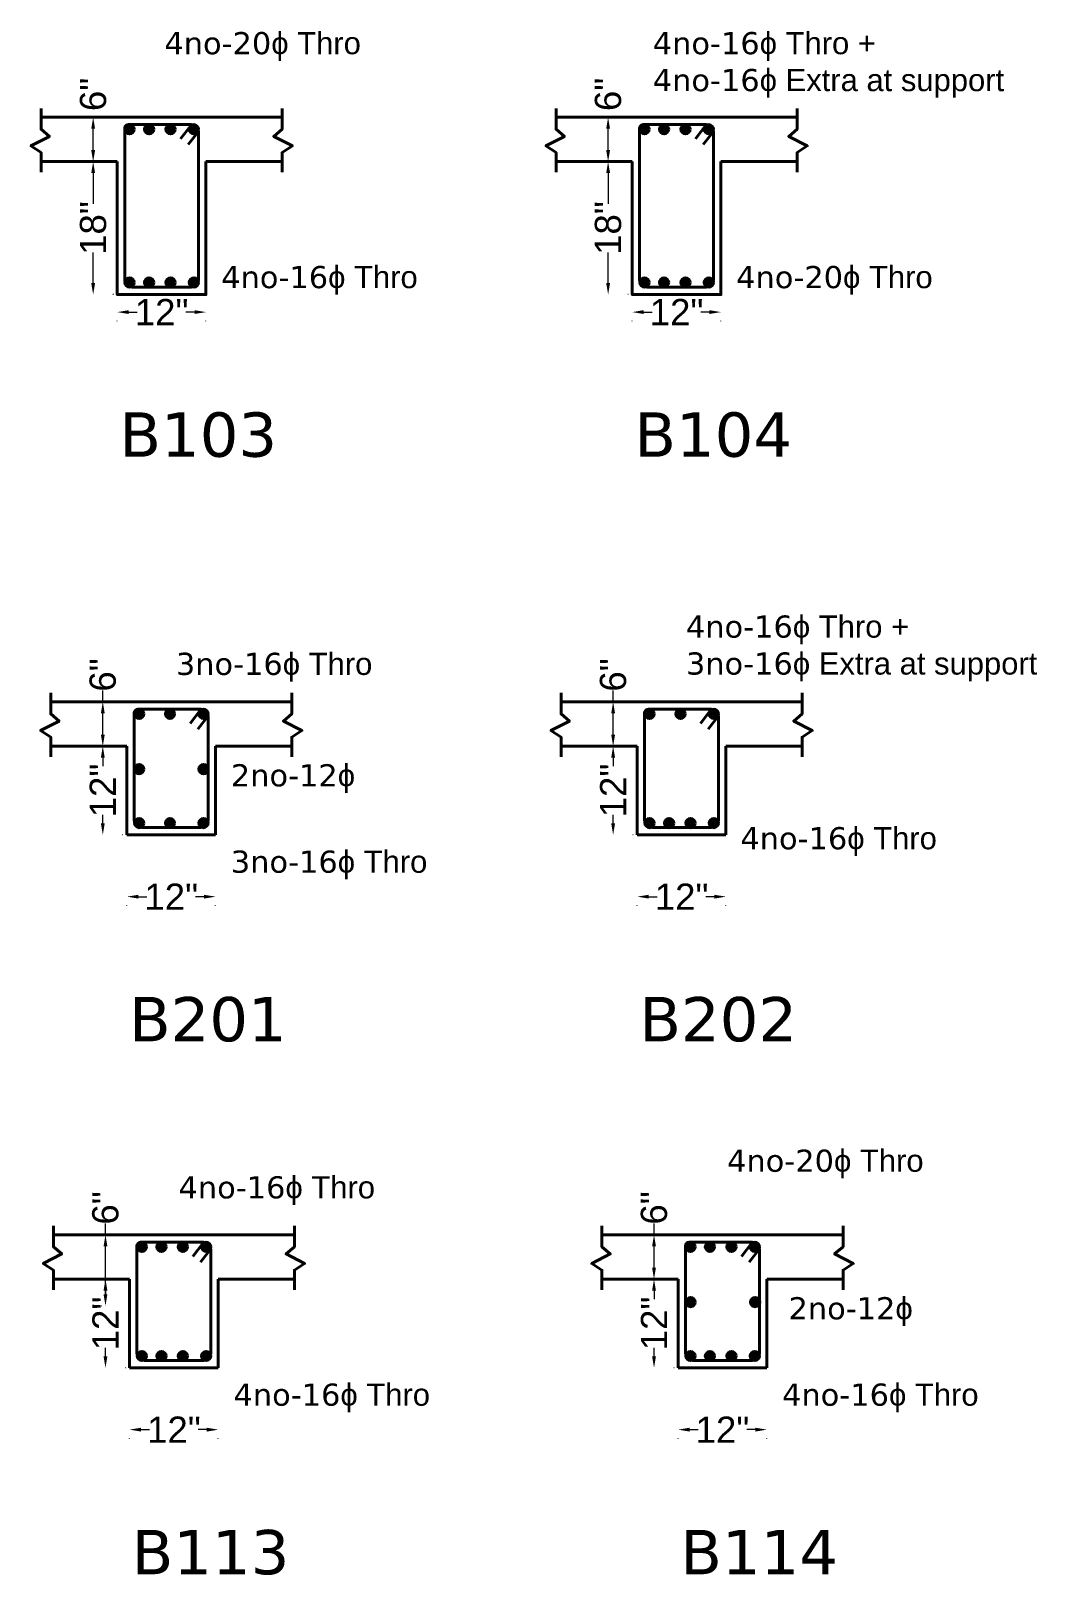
# Model space of a CAD drawing. Header units: feet. Extents: x 15113 to 123217, y -97269 to -8247.
# Drawn here: x 39747.1 to 40019.5, y -46927.8 to -46509.6 of the extents above; entities that cross this region are included whole.
import ezdxf

# ---------------------------------------------------------------- set-up
doc = ezdxf.new("R2010")
doc.units = ezdxf.units.FT
doc.header["$LTSCALE"] = 50.2
doc.header["$MEASUREMENT"] = 0
doc.header["$PDMODE"] = 3
doc.linetypes.add('DOT', pattern=[0.25, 0, -0.25])
doc.layers.add('drg seal txt', color=7, linetype='Continuous')
for name, color, linetype, lineweight in [('Str Beam', 10, 'Continuous', 35), ('Str Column', 50, 'Continuous', 35), ('sTR fOOTING', 6, 'Continuous', 35), ('Str LBL', 3, 'Continuous', 35)]:
    doc.layers.add(name, color=color, linetype=linetype, lineweight=lineweight)
doc.styles.add('5.2 INCH', font='arial.ttf', dxfattribs={"height": 5.2})
doc.styles.add('7.1 INCH', font='arial.ttf', dxfattribs={"height": 7.1})
doc.styles.get("Standard").update_dxf_attribs({"font": 'arial.ttf'})
doc.dimstyles.new('2.2 INCH', dxfattribs={"dimscale": 0, "dimtxt": 5.2, "dimasz": 3.1, "dimexe": 0.18, "dimexo": 1.063, "dimgap": 0.09, "dimtad": 0, "dimdec": 0, "dimzin": 0, "dimdsep": 46, "dimlunit": 4, "dimtxsty": '5.2 INCH', "dimcen": 0, "dimclrd": 230, "dimclre": 230, "dimclrt": 164, "dimadec": 0, "dimazin": 0, "dimtfac": 1, "dimtdec": 0, "dimtofl": 0, "dimtmove": 0, "dimatfit": 3, "dimfxl": 0.5, "dimtolj": 1, "dimtzin": 0, "dimlwd": 15, "dimlwe": 15, "dimarcsym": 0})

# ---------------------------------------------------------------- blocks, each defined once
blk = doc.blocks.new('*D796')
at = {"layer": 'Defpoints', "color": 0, "linetype": 'Continuous', "transparency": 16777216}
for p in [(39794.48, -46585.75), (39770.48, -46589.28), (39794.48, -46589.28)]:
    blk.add_point(p, dxfattribs=at)
at = {"layer": 'Str Beam', "color": 230, "linetype": 'DOT', "lineweight": 15, "transparency": 16777216}
for p, q in [((39770.48, -46588.22), (39770.48, -46585.57)), ((39794.48, -46588.22), (39794.48, -46585.57))]:
    blk.add_line(p, q, dxfattribs=at)
at = {"layer": 'Str Beam', "color": 230, "lineweight": 15, "transparency": 16777216}
for p, q in [((39773.58, -46585.75), (39775.88, -46585.75)), ((39791.38, -46585.75), (39789.07, -46585.75))]:
    blk.add_line(p, q, dxfattribs=at)
at = {"layer": 'Str Beam', "color": 230, "linetype": 'Continuous', "transparency": 16777216}
for points in [[(39773.58, -46585.23), (39773.58, -46586.26), (39770.48, -46585.75)], [(39791.38, -46585.23), (39791.38, -46586.26), (39794.48, -46585.75)]]:
    blk.add_solid(points, dxfattribs=at)
at = {"layer": 'Str Beam', "color": 164, "linetype": 'Continuous', "lineweight": 40, "transparency": 16777216, "insert": (39782.48, -46585.75), "char_height": 7.1, "attachment_point": 5, "style": '7.1 INCH'}
blk.add_mtext('\\A1;12"', dxfattribs=at)
blk = doc.blocks.new('*D797')
at = {"layer": 'Defpoints', "color": 0, "linetype": 'Continuous', "transparency": 16777216}
for p in [(39763.95, -46544.99), (39770.48, -46544.99), (39770.48, -46580.98)]:
    blk.add_point(p, dxfattribs=at)
at = {"layer": 'sTR fOOTING', "color": 230, "linetype": 'DOT', "lineweight": 15, "transparency": 16777216}
for p, q in [((39769.41, -46544.99), (39763.77, -46544.99)), ((39769.41, -46580.98), (39763.77, -46580.98))]:
    blk.add_line(p, q, dxfattribs=at)
at = {"layer": 'sTR fOOTING', "color": 230, "lineweight": 15, "transparency": 16777216}
for p, q in [((39763.95, -46548.09), (39763.95, -46556.39)), ((39763.95, -46577.88), (39763.95, -46569.58))]:
    blk.add_line(p, q, dxfattribs=at)
at = {"layer": 'sTR fOOTING', "color": 230, "linetype": 'Continuous', "transparency": 16777216}
for points in [[(39763.43, -46548.09), (39764.47, -46548.09), (39763.95, -46544.99)], [(39763.43, -46577.88), (39764.47, -46577.88), (39763.95, -46580.98)]]:
    blk.add_solid(points, dxfattribs=at)
at = {"layer": 'sTR fOOTING', "color": 164, "linetype": 'Continuous', "lineweight": 40, "transparency": 16777216, "insert": (39763.95, -46562.98), "char_height": 7.1, "attachment_point": 5, "rotation": 90, "style": '7.1 INCH'}
blk.add_mtext('\\A1;18"', dxfattribs=at)
blk = doc.blocks.new('*D778')
at = {"layer": 'Defpoints', "color": 0, "linetype": 'Continuous', "transparency": 16777216}
for p in [(39763.95, -46532.99), (39763.95, -46532.99), (39763.95, -46544.99)]:
    blk.add_point(p, dxfattribs=at)
at = {"layer": 'sTR fOOTING', "color": 230, "linetype": 'DOT', "lineweight": 15, "transparency": 16777216}
for p, q in [((39762.89, -46532.99), (39763.77, -46532.99)), ((39762.89, -46544.99), (39763.77, -46544.99))]:
    blk.add_line(p, q, dxfattribs=at)
at = {"layer": 'sTR fOOTING', "color": 230, "lineweight": 15, "transparency": 16777216}
blk.add_line((39763.95, -46541.89), (39763.95, -46536.09), dxfattribs=at)
at = {"layer": 'sTR fOOTING', "color": 230, "linetype": 'Continuous', "transparency": 16777216}
for points in [[(39763.43, -46536.09), (39764.47, -46536.09), (39763.95, -46532.99)], [(39763.43, -46541.89), (39764.47, -46541.89), (39763.95, -46544.99)]]:
    blk.add_solid(points, dxfattribs=at)
at = {"layer": 'sTR fOOTING', "color": 164, "linetype": 'Continuous', "lineweight": 40, "transparency": 16777216, "insert": (39763.95, -46526.79), "char_height": 7.1, "attachment_point": 5, "rotation": 90, "style": '7.1 INCH'}
blk.add_mtext('\\A1;6"', dxfattribs=at)
blk = doc.blocks.new('*D798')
at = {"layer": 'Defpoints', "color": 0, "linetype": 'Continuous', "transparency": 16777216}
for p in [(39933.87, -46585.75), (39909.87, -46589.28), (39933.87, -46589.28)]:
    blk.add_point(p, dxfattribs=at)
at = {"layer": 'Str Beam', "color": 230, "linetype": 'DOT', "lineweight": 15, "transparency": 16777216}
for p, q in [((39909.87, -46588.22), (39909.87, -46585.57)), ((39933.87, -46588.22), (39933.87, -46585.57))]:
    blk.add_line(p, q, dxfattribs=at)
at = {"layer": 'Str Beam', "color": 230, "lineweight": 15, "transparency": 16777216}
for p, q in [((39912.97, -46585.75), (39915.27, -46585.75)), ((39930.77, -46585.75), (39928.46, -46585.75))]:
    blk.add_line(p, q, dxfattribs=at)
at = {"layer": 'Str Beam', "color": 230, "linetype": 'Continuous', "transparency": 16777216}
for points in [[(39912.97, -46585.23), (39912.97, -46586.26), (39909.87, -46585.75)], [(39930.77, -46585.23), (39930.77, -46586.26), (39933.87, -46585.75)]]:
    blk.add_solid(points, dxfattribs=at)
at = {"layer": 'Str Beam', "color": 164, "linetype": 'Continuous', "lineweight": 40, "transparency": 16777216, "insert": (39921.87, -46585.75), "char_height": 7.1, "attachment_point": 5, "style": '7.1 INCH'}
blk.add_mtext('\\A1;12"', dxfattribs=at)
blk = doc.blocks.new('*D799')
at = {"layer": 'Defpoints', "color": 0, "linetype": 'Continuous', "transparency": 16777216}
for p in [(39903.34, -46544.99), (39909.87, -46544.99), (39909.87, -46580.98)]:
    blk.add_point(p, dxfattribs=at)
at = {"layer": 'sTR fOOTING', "color": 230, "linetype": 'DOT', "lineweight": 15, "transparency": 16777216}
for p, q in [((39908.8, -46544.99), (39903.16, -46544.99)), ((39908.8, -46580.98), (39903.16, -46580.98))]:
    blk.add_line(p, q, dxfattribs=at)
at = {"layer": 'sTR fOOTING', "color": 230, "lineweight": 15, "transparency": 16777216}
for p, q in [((39903.34, -46548.09), (39903.34, -46556.39)), ((39903.34, -46577.88), (39903.34, -46569.58))]:
    blk.add_line(p, q, dxfattribs=at)
at = {"layer": 'sTR fOOTING', "color": 230, "linetype": 'Continuous', "transparency": 16777216}
for points in [[(39902.82, -46548.09), (39903.86, -46548.09), (39903.34, -46544.99)], [(39902.82, -46577.88), (39903.86, -46577.88), (39903.34, -46580.98)]]:
    blk.add_solid(points, dxfattribs=at)
at = {"layer": 'sTR fOOTING', "color": 164, "linetype": 'Continuous', "lineweight": 40, "transparency": 16777216, "insert": (39903.34, -46562.98), "char_height": 7.1, "attachment_point": 5, "rotation": 90, "style": '7.1 INCH'}
blk.add_mtext('\\A1;18"', dxfattribs=at)
blk = doc.blocks.new('*D779')
at = {"layer": 'Defpoints', "color": 0, "linetype": 'Continuous', "transparency": 16777216}
for p in [(39903.34, -46532.99), (39903.34, -46532.99), (39903.34, -46544.99)]:
    blk.add_point(p, dxfattribs=at)
at = {"layer": 'sTR fOOTING', "color": 230, "linetype": 'DOT', "lineweight": 15, "transparency": 16777216}
for p, q in [((39902.28, -46532.99), (39903.16, -46532.99)), ((39902.28, -46544.99), (39903.16, -46544.99))]:
    blk.add_line(p, q, dxfattribs=at)
at = {"layer": 'sTR fOOTING', "color": 230, "lineweight": 15, "transparency": 16777216}
blk.add_line((39903.34, -46541.89), (39903.34, -46536.09), dxfattribs=at)
at = {"layer": 'sTR fOOTING', "color": 230, "linetype": 'Continuous', "transparency": 16777216}
for points in [[(39902.82, -46536.09), (39903.86, -46536.09), (39903.34, -46532.99)], [(39902.82, -46541.89), (39903.86, -46541.89), (39903.34, -46544.99)]]:
    blk.add_solid(points, dxfattribs=at)
at = {"layer": 'sTR fOOTING', "color": 164, "linetype": 'Continuous', "lineweight": 40, "transparency": 16777216, "insert": (39903.34, -46526.79), "char_height": 7.1, "attachment_point": 5, "rotation": 90, "style": '7.1 INCH'}
blk.add_mtext('\\A1;6"', dxfattribs=at)
blk = doc.blocks.new('*D808')
at = {"layer": 'Defpoints', "color": 0, "linetype": 'Continuous', "transparency": 16777216}
for p in [(39773.81, -46891.95), (39797.81, -46888.42), (39797.81, -46891.95)]:
    blk.add_point(p, dxfattribs=at)
at = {"layer": 'Str Beam', "color": 230, "linetype": 'DOT', "lineweight": 15, "transparency": 16777216}
for p, q in [((39773.81, -46890.89), (39773.81, -46888.24)), ((39797.81, -46890.89), (39797.81, -46888.24))]:
    blk.add_line(p, q, dxfattribs=at)
at = {"layer": 'Str Beam', "color": 230, "lineweight": 15, "transparency": 16777216}
for p, q in [((39776.91, -46888.42), (39779.21, -46888.42)), ((39794.71, -46888.42), (39792.4, -46888.42))]:
    blk.add_line(p, q, dxfattribs=at)
at = {"layer": 'Str Beam', "color": 230, "linetype": 'Continuous', "transparency": 16777216}
for points in [[(39776.91, -46887.9), (39776.91, -46888.94), (39773.81, -46888.42)], [(39794.71, -46887.9), (39794.71, -46888.94), (39797.81, -46888.42)]]:
    blk.add_solid(points, dxfattribs=at)
at = {"layer": 'Str Beam', "color": 164, "linetype": 'Continuous', "lineweight": 40, "transparency": 16777216, "insert": (39785.81, -46888.42), "char_height": 7.1, "attachment_point": 5, "style": '7.1 INCH'}
blk.add_mtext('\\A1;12"', dxfattribs=at)
blk = doc.blocks.new('*D784')
at = {"layer": 'Defpoints', "color": 0, "linetype": 'Continuous', "transparency": 16777216}
for p in [(39767.28, -46835.66), (39767.28, -46835.66), (39767.28, -46854.87)]:
    blk.add_point(p, dxfattribs=at)
at = {"layer": 'sTR fOOTING', "color": 230, "lineweight": 15, "transparency": 16777216}
for p, q in [((39767.28, -46835.66), (39767.28, -46832.56)), ((39767.28, -46851.77), (39767.28, -46838.76))]:
    blk.add_line(p, q, dxfattribs=at)
at = {"layer": 'sTR fOOTING', "color": 230, "linetype": 'DOT', "lineweight": 15, "transparency": 16777216}
for p, q in [((39766.22, -46835.66), (39767.1, -46835.66)), ((39766.22, -46854.87), (39767.1, -46854.87))]:
    blk.add_line(p, q, dxfattribs=at)
at = {"layer": 'sTR fOOTING', "color": 230, "linetype": 'Continuous', "transparency": 16777216}
for points in [[(39766.76, -46838.76), (39767.8, -46838.76), (39767.28, -46835.66)], [(39766.76, -46851.77), (39767.8, -46851.77), (39767.28, -46854.87)]]:
    blk.add_solid(points, dxfattribs=at)
at = {"layer": 'sTR fOOTING', "color": 164, "linetype": 'Continuous', "lineweight": 40, "transparency": 16777216, "insert": (39767.28, -46828.37), "char_height": 7.1, "attachment_point": 5, "rotation": 90, "style": '7.1 INCH'}
blk.add_mtext('\\A1;6"', dxfattribs=at)
blk = doc.blocks.new('*D809')
at = {"layer": 'Defpoints', "color": 0, "linetype": 'Continuous', "transparency": 16777216}
for p in [(39767.28, -46847.66), (39773.81, -46847.66), (39773.81, -46871.66)]:
    blk.add_point(p, dxfattribs=at)
at = {"layer": 'sTR fOOTING', "color": 230, "linetype": 'DOT', "lineweight": 15, "transparency": 16777216}
for p, q in [((39772.74, -46847.66), (39767.1, -46847.66)), ((39772.74, -46871.66), (39767.1, -46871.66))]:
    blk.add_line(p, q, dxfattribs=at)
at = {"layer": 'sTR fOOTING', "color": 230, "lineweight": 15, "transparency": 16777216}
for p, q in [((39767.28, -46850.76), (39767.28, -46853.06)), ((39767.28, -46868.56), (39767.28, -46866.25))]:
    blk.add_line(p, q, dxfattribs=at)
at = {"layer": 'sTR fOOTING', "color": 230, "linetype": 'Continuous', "transparency": 16777216}
for points in [[(39766.76, -46850.76), (39767.8, -46850.76), (39767.28, -46847.66)], [(39766.76, -46868.56), (39767.8, -46868.56), (39767.28, -46871.66)]]:
    blk.add_solid(points, dxfattribs=at)
at = {"layer": 'sTR fOOTING', "color": 164, "linetype": 'Continuous', "lineweight": 40, "transparency": 16777216, "insert": (39767.28, -46859.66), "char_height": 7.1, "attachment_point": 5, "rotation": 90, "style": '7.1 INCH'}
blk.add_mtext('\\A1;12"', dxfattribs=at)
blk = doc.blocks.new('*D810')
at = {"layer": 'Defpoints', "color": 0, "linetype": 'Continuous', "transparency": 16777216}
for p in [(39922.29, -46891.95), (39946.29, -46888.42), (39946.29, -46891.95)]:
    blk.add_point(p, dxfattribs=at)
at = {"layer": 'Str Beam', "color": 230, "linetype": 'DOT', "lineweight": 15, "transparency": 16777216}
for p, q in [((39922.29, -46890.89), (39922.29, -46888.24)), ((39946.29, -46890.89), (39946.29, -46888.24))]:
    blk.add_line(p, q, dxfattribs=at)
at = {"layer": 'Str Beam', "color": 230, "lineweight": 15, "transparency": 16777216}
for p, q in [((39925.39, -46888.42), (39927.7, -46888.42)), ((39943.19, -46888.42), (39940.89, -46888.42))]:
    blk.add_line(p, q, dxfattribs=at)
at = {"layer": 'Str Beam', "color": 230, "linetype": 'Continuous', "transparency": 16777216}
for points in [[(39925.39, -46887.9), (39925.39, -46888.94), (39922.29, -46888.42)], [(39943.19, -46887.9), (39943.19, -46888.94), (39946.29, -46888.42)]]:
    blk.add_solid(points, dxfattribs=at)
at = {"layer": 'Str Beam', "color": 164, "linetype": 'Continuous', "lineweight": 40, "transparency": 16777216, "insert": (39934.29, -46888.42), "char_height": 7.1, "attachment_point": 5, "style": '7.1 INCH'}
blk.add_mtext('\\A1;12"', dxfattribs=at)
blk = doc.blocks.new('*D785')
at = {"layer": 'Defpoints', "color": 0, "linetype": 'Continuous', "transparency": 16777216}
for p in [(39915.77, -46835.66), (39915.77, -46835.66), (39915.77, -46847.66)]:
    blk.add_point(p, dxfattribs=at)
at = {"layer": 'sTR fOOTING', "color": 230, "lineweight": 15, "transparency": 16777216}
for p, q in [((39915.77, -46835.66), (39915.77, -46832.56)), ((39915.77, -46844.56), (39915.77, -46838.76))]:
    blk.add_line(p, q, dxfattribs=at)
at = {"layer": 'sTR fOOTING', "color": 230, "linetype": 'DOT', "lineweight": 15, "transparency": 16777216}
for p, q in [((39914.7, -46835.66), (39915.59, -46835.66)), ((39914.7, -46847.66), (39915.59, -46847.66))]:
    blk.add_line(p, q, dxfattribs=at)
at = {"layer": 'sTR fOOTING', "color": 230, "linetype": 'Continuous', "transparency": 16777216}
for points in [[(39915.25, -46838.76), (39916.28, -46838.76), (39915.77, -46835.66)], [(39915.25, -46844.56), (39916.28, -46844.56), (39915.77, -46847.66)]]:
    blk.add_solid(points, dxfattribs=at)
at = {"layer": 'sTR fOOTING', "color": 164, "linetype": 'Continuous', "lineweight": 40, "transparency": 16777216, "insert": (39915.77, -46828.37), "char_height": 7.1, "attachment_point": 5, "rotation": 90, "style": '7.1 INCH'}
blk.add_mtext('\\A1;6"', dxfattribs=at)
blk = doc.blocks.new('*D811')
at = {"layer": 'Defpoints', "color": 0, "linetype": 'Continuous', "transparency": 16777216}
for p in [(39915.77, -46847.66), (39922.29, -46847.66), (39922.29, -46871.66)]:
    blk.add_point(p, dxfattribs=at)
at = {"layer": 'sTR fOOTING', "color": 230, "linetype": 'DOT', "lineweight": 15, "transparency": 16777216}
for p, q in [((39921.23, -46847.66), (39915.59, -46847.66)), ((39921.23, -46871.66), (39915.59, -46871.66))]:
    blk.add_line(p, q, dxfattribs=at)
at = {"layer": 'sTR fOOTING', "color": 230, "lineweight": 15, "transparency": 16777216}
for p, q in [((39915.77, -46850.76), (39915.77, -46853.06)), ((39915.77, -46868.56), (39915.77, -46866.25))]:
    blk.add_line(p, q, dxfattribs=at)
at = {"layer": 'sTR fOOTING', "color": 230, "linetype": 'Continuous', "transparency": 16777216}
for points in [[(39915.25, -46850.76), (39916.28, -46850.76), (39915.77, -46847.66)], [(39915.25, -46868.56), (39916.28, -46868.56), (39915.77, -46871.66)]]:
    blk.add_solid(points, dxfattribs=at)
at = {"layer": 'sTR fOOTING', "color": 164, "linetype": 'Continuous', "lineweight": 40, "transparency": 16777216, "insert": (39915.77, -46859.66), "char_height": 7.1, "attachment_point": 5, "rotation": 90, "style": '7.1 INCH'}
blk.add_mtext('\\A1;12"', dxfattribs=at)
blk = doc.blocks.new('*D820')
at = {"layer": 'Defpoints', "color": 0, "linetype": 'Continuous', "transparency": 16777216}
for p in [(39797.08, -46744.07), (39773.08, -46747.61), (39797.08, -46747.61)]:
    blk.add_point(p, dxfattribs=at)
at = {"layer": 'Str Beam', "color": 230, "linetype": 'DOT', "lineweight": 15, "transparency": 16777216}
for p, q in [((39773.08, -46746.55), (39773.08, -46743.89)), ((39797.08, -46746.55), (39797.08, -46743.89))]:
    blk.add_line(p, q, dxfattribs=at)
at = {"layer": 'Str Beam', "color": 230, "lineweight": 15, "transparency": 16777216}
for p, q in [((39776.18, -46744.07), (39778.49, -46744.07)), ((39793.98, -46744.07), (39791.68, -46744.07))]:
    blk.add_line(p, q, dxfattribs=at)
at = {"layer": 'Str Beam', "color": 230, "linetype": 'Continuous', "transparency": 16777216}
for points in [[(39776.18, -46743.56), (39776.18, -46744.59), (39773.08, -46744.07)], [(39793.98, -46743.56), (39793.98, -46744.59), (39797.08, -46744.07)]]:
    blk.add_solid(points, dxfattribs=at)
at = {"layer": 'Str Beam', "color": 164, "linetype": 'Continuous', "lineweight": 40, "transparency": 16777216, "insert": (39785.08, -46744.07), "char_height": 7.1, "attachment_point": 5, "style": '7.1 INCH'}
blk.add_mtext('\\A1;12"', dxfattribs=at)
blk = doc.blocks.new('*D790')
at = {"layer": 'Defpoints', "color": 0, "linetype": 'Continuous', "transparency": 16777216}
for p in [(39766.56, -46691.31), (39766.56, -46691.31), (39766.56, -46703.31)]:
    blk.add_point(p, dxfattribs=at)
at = {"layer": 'sTR fOOTING', "color": 230, "linetype": 'DOT', "lineweight": 15, "transparency": 16777216}
for p, q in [((39765.49, -46691.31), (39766.38, -46691.31)), ((39765.49, -46703.31), (39766.38, -46703.31))]:
    blk.add_line(p, q, dxfattribs=at)
at = {"layer": 'sTR fOOTING', "color": 230, "lineweight": 15, "transparency": 16777216}
for p, q in [((39766.56, -46691.31), (39766.56, -46688.21)), ((39766.56, -46700.21), (39766.56, -46694.41))]:
    blk.add_line(p, q, dxfattribs=at)
at = {"layer": 'sTR fOOTING', "color": 230, "linetype": 'Continuous', "transparency": 16777216}
for points in [[(39766.04, -46694.41), (39767.07, -46694.41), (39766.56, -46691.31)], [(39766.04, -46700.21), (39767.07, -46700.21), (39766.56, -46703.31)]]:
    blk.add_solid(points, dxfattribs=at)
at = {"layer": 'sTR fOOTING', "color": 164, "linetype": 'Continuous', "lineweight": 40, "transparency": 16777216, "insert": (39766.56, -46684.02), "char_height": 7.1, "attachment_point": 5, "rotation": 90, "style": '7.1 INCH'}
blk.add_mtext('\\A1;6"', dxfattribs=at)
blk = doc.blocks.new('*D821')
at = {"layer": 'Defpoints', "color": 0, "linetype": 'Continuous', "transparency": 16777216}
for p in [(39766.56, -46703.31), (39773.08, -46703.31), (39773.08, -46727.31)]:
    blk.add_point(p, dxfattribs=at)
at = {"layer": 'sTR fOOTING', "color": 230, "linetype": 'DOT', "lineweight": 15, "transparency": 16777216}
for p, q in [((39772.02, -46703.31), (39766.38, -46703.31)), ((39772.02, -46727.31), (39766.38, -46727.31))]:
    blk.add_line(p, q, dxfattribs=at)
at = {"layer": 'sTR fOOTING', "color": 230, "lineweight": 15, "transparency": 16777216}
for p, q in [((39766.56, -46706.41), (39766.56, -46708.72)), ((39766.56, -46724.21), (39766.56, -46721.91))]:
    blk.add_line(p, q, dxfattribs=at)
at = {"layer": 'sTR fOOTING', "color": 230, "linetype": 'Continuous', "transparency": 16777216}
for points in [[(39766.04, -46706.41), (39767.07, -46706.41), (39766.56, -46703.31)], [(39766.04, -46724.21), (39767.07, -46724.21), (39766.56, -46727.31)]]:
    blk.add_solid(points, dxfattribs=at)
at = {"layer": 'sTR fOOTING', "color": 164, "linetype": 'Continuous', "lineweight": 40, "transparency": 16777216, "insert": (39766.56, -46715.31), "char_height": 7.1, "attachment_point": 5, "rotation": 90, "style": '7.1 INCH'}
blk.add_mtext('\\A1;12"', dxfattribs=at)
blk = doc.blocks.new('*D822')
at = {"layer": 'Defpoints', "color": 0, "linetype": 'Continuous', "transparency": 16777216}
for p in [(39935.23, -46744.07), (39911.23, -46747.61), (39935.23, -46747.61)]:
    blk.add_point(p, dxfattribs=at)
at = {"layer": 'Str Beam', "color": 230, "linetype": 'DOT', "lineweight": 15, "transparency": 16777216}
for p, q in [((39911.23, -46746.55), (39911.23, -46743.89)), ((39935.23, -46746.55), (39935.23, -46743.89))]:
    blk.add_line(p, q, dxfattribs=at)
at = {"layer": 'Str Beam', "color": 230, "lineweight": 15, "transparency": 16777216}
for p, q in [((39914.33, -46744.07), (39916.63, -46744.07)), ((39932.13, -46744.07), (39929.82, -46744.07))]:
    blk.add_line(p, q, dxfattribs=at)
at = {"layer": 'Str Beam', "color": 230, "linetype": 'Continuous', "transparency": 16777216}
for points in [[(39914.33, -46743.56), (39914.33, -46744.59), (39911.23, -46744.07)], [(39932.13, -46743.56), (39932.13, -46744.59), (39935.23, -46744.07)]]:
    blk.add_solid(points, dxfattribs=at)
at = {"layer": 'Str Beam', "color": 164, "linetype": 'Continuous', "lineweight": 40, "transparency": 16777216, "insert": (39923.23, -46744.07), "char_height": 7.1, "attachment_point": 5, "style": '7.1 INCH'}
blk.add_mtext('\\A1;12"', dxfattribs=at)
blk = doc.blocks.new('*D791')
at = {"layer": 'Defpoints', "color": 0, "linetype": 'Continuous', "transparency": 16777216}
for p in [(39904.7, -46691.31), (39904.7, -46691.31), (39904.7, -46703.31)]:
    blk.add_point(p, dxfattribs=at)
at = {"layer": 'sTR fOOTING', "color": 230, "linetype": 'DOT', "lineweight": 15, "transparency": 16777216}
for p, q in [((39903.64, -46691.31), (39904.52, -46691.31)), ((39903.64, -46703.31), (39904.52, -46703.31))]:
    blk.add_line(p, q, dxfattribs=at)
at = {"layer": 'sTR fOOTING', "color": 230, "lineweight": 15, "transparency": 16777216}
for p, q in [((39904.7, -46691.31), (39904.7, -46688.21)), ((39904.7, -46700.21), (39904.7, -46694.41))]:
    blk.add_line(p, q, dxfattribs=at)
at = {"layer": 'sTR fOOTING', "color": 230, "linetype": 'Continuous', "transparency": 16777216}
for points in [[(39904.18, -46694.41), (39905.22, -46694.41), (39904.7, -46691.31)], [(39904.18, -46700.21), (39905.22, -46700.21), (39904.7, -46703.31)]]:
    blk.add_solid(points, dxfattribs=at)
at = {"layer": 'sTR fOOTING', "color": 164, "linetype": 'Continuous', "lineweight": 40, "transparency": 16777216, "insert": (39904.7, -46684.02), "char_height": 7.1, "attachment_point": 5, "rotation": 90, "style": '7.1 INCH'}
blk.add_mtext('\\A1;6"', dxfattribs=at)
blk = doc.blocks.new('*D823')
at = {"layer": 'Defpoints', "color": 0, "linetype": 'Continuous', "transparency": 16777216}
for p in [(39904.7, -46703.31), (39911.23, -46703.31), (39911.23, -46727.31)]:
    blk.add_point(p, dxfattribs=at)
at = {"layer": 'sTR fOOTING', "color": 230, "linetype": 'DOT', "lineweight": 15, "transparency": 16777216}
for p, q in [((39910.16, -46703.31), (39904.52, -46703.31)), ((39910.16, -46727.31), (39904.52, -46727.31))]:
    blk.add_line(p, q, dxfattribs=at)
at = {"layer": 'sTR fOOTING', "color": 230, "lineweight": 15, "transparency": 16777216}
for p, q in [((39904.7, -46706.41), (39904.7, -46708.72)), ((39904.7, -46724.21), (39904.7, -46721.91))]:
    blk.add_line(p, q, dxfattribs=at)
at = {"layer": 'sTR fOOTING', "color": 230, "linetype": 'Continuous', "transparency": 16777216}
for points in [[(39904.18, -46706.41), (39905.22, -46706.41), (39904.7, -46703.31)], [(39904.18, -46724.21), (39905.22, -46724.21), (39904.7, -46727.31)]]:
    blk.add_solid(points, dxfattribs=at)
at = {"layer": 'sTR fOOTING', "color": 164, "linetype": 'Continuous', "lineweight": 40, "transparency": 16777216, "insert": (39904.7, -46715.31), "char_height": 7.1, "attachment_point": 5, "rotation": 90, "style": '7.1 INCH'}
blk.add_mtext('\\A1;12"', dxfattribs=at)

msp = doc.modelspace()

# ---------------------------------------------------------------- hatches: boundary and pattern name
at = {"layer": 'Str Beam', "lineweight": 40}
h = msp.add_hatch(color=256, dxfattribs=at)
h.dxf.hatch_style = 1
h.paths.add_polyline_path([(39772.5476, -46536.24119, 1), (39775.0636, -46536.24119, 1)])
h = msp.add_hatch(color=256, dxfattribs=at)
h.dxf.hatch_style = 1
h.paths.add_polyline_path([(39777.83006, -46536.24119, 1), (39780.34606, -46536.24119, 1)])
h = msp.add_hatch(color=256, dxfattribs=at)
h.dxf.hatch_style = 1
h.paths.add_polyline_path([(39783.63646, -46536.24119, 1), (39786.15246, -46536.24119, 1)])
h = msp.add_hatch(color=256, dxfattribs=at)
h.dxf.hatch_style = 1
h.paths.add_polyline_path([(39789.95002, -46536.24119, 1), (39792.46602, -46536.24119, 1)])
h = msp.add_hatch(color=256, dxfattribs=at)
h.dxf.hatch_style = 1
h.paths.add_polyline_path([(39911.9348, -46536.24119, 1), (39914.4508, -46536.24119, 1)])
h = msp.add_hatch(color=256, dxfattribs=at)
h.dxf.hatch_style = 1
h.paths.add_polyline_path([(39917.21726, -46536.24119, 1), (39919.73326, -46536.24119, 1)])
h = msp.add_hatch(color=256, dxfattribs=at)
h.dxf.hatch_style = 1
h.paths.add_polyline_path([(39923.02366, -46536.24119, 1), (39925.53966, -46536.24119, 1)])
h = msp.add_hatch(color=256, dxfattribs=at)
h.dxf.hatch_style = 1
h.paths.add_polyline_path([(39929.33722, -46536.24119, 1), (39931.85322, -46536.24119, 1)])
h = msp.add_hatch(color=256, dxfattribs=at)
h.dxf.hatch_style = 1
h.paths.add_polyline_path([(39772.5476, -46577.7289, -1), (39775.0636, -46577.7289, -1)])
h = msp.add_hatch(color=256, dxfattribs=at)
h.dxf.hatch_style = 1
h.paths.add_polyline_path([(39777.83006, -46577.7289, -1), (39780.34606, -46577.7289, -1)])
h = msp.add_hatch(color=256, dxfattribs=at)
h.dxf.hatch_style = 1
h.paths.add_polyline_path([(39783.63646, -46577.7289, -1), (39786.15246, -46577.7289, -1)])
h = msp.add_hatch(color=256, dxfattribs=at)
h.dxf.hatch_style = 1
h.paths.add_polyline_path([(39789.95002, -46577.7289, -1), (39792.46602, -46577.7289, -1)])
h = msp.add_hatch(color=256, dxfattribs=at)
h.dxf.hatch_style = 1
h.paths.add_polyline_path([(39911.9348, -46577.7289, -1), (39914.4508, -46577.7289, -1)])
h = msp.add_hatch(color=256, dxfattribs=at)
h.dxf.hatch_style = 1
h.paths.add_polyline_path([(39917.21726, -46577.7289, -1), (39919.73326, -46577.7289, -1)])
h = msp.add_hatch(color=256, dxfattribs=at)
h.dxf.hatch_style = 1
h.paths.add_polyline_path([(39923.02366, -46577.7289, -1), (39925.53966, -46577.7289, -1)])
h = msp.add_hatch(color=256, dxfattribs=at)
h.dxf.hatch_style = 1
h.paths.add_polyline_path([(39929.33722, -46577.7289, -1), (39931.85322, -46577.7289, -1)])
h = msp.add_hatch(color=256, dxfattribs=at)
h.dxf.hatch_style = 1
h.paths.add_polyline_path([(39775.15251, -46694.56864, 1), (39777.66851, -46694.56864, 1)])
h = msp.add_hatch(color=256, dxfattribs=at)
h.dxf.hatch_style = 1
h.paths.add_polyline_path([(39783.48632, -46694.56009, 1), (39786.00232, -46694.56009, 1)])
h = msp.add_hatch(color=256, dxfattribs=at)
h.dxf.hatch_style = 1
h.paths.add_polyline_path([(39792.55493, -46694.56864, 1), (39795.07093, -46694.56864, 1)])
h = msp.add_hatch(color=256, dxfattribs=at)
h.dxf.hatch_style = 1
h.paths.add_polyline_path([(39913.29508, -46694.56864, 1), (39915.81108, -46694.56864, 1)])
h = msp.add_hatch(color=256, dxfattribs=at)
h.dxf.hatch_style = 1
h.paths.add_polyline_path([(39921.67242, -46694.56864, 1), (39924.18842, -46694.56864, 1)])
h = msp.add_hatch(color=256, dxfattribs=at)
h.dxf.hatch_style = 1
h.paths.add_polyline_path([(39930.6975, -46694.56864, 1), (39933.2135, -46694.56864, 1)])
h = msp.add_hatch(color=256, dxfattribs=at)
h.dxf.hatch_style = 1
h.paths.add_polyline_path([(39775.13252, -46709.51788, -1), (39777.64852, -46709.51788, -1)])
h = msp.add_hatch(color=256, dxfattribs=at)
h.dxf.hatch_style = 1
h.paths.add_polyline_path([(39795.0829, -46709.51788, 1), (39792.5669, -46709.51788, 1)])
h = msp.add_hatch(color=256, dxfattribs=at)
h.dxf.hatch_style = 1
h.paths.add_polyline_path([(39775.15251, -46724.12782, -1), (39777.66851, -46724.12782, -1)])
h = msp.add_hatch(color=256, dxfattribs=at)
h.dxf.hatch_style = 1
h.paths.add_polyline_path([(39783.48632, -46724.11928, -1), (39786.00232, -46724.11928, -1)])
h = msp.add_hatch(color=256, dxfattribs=at)
h.dxf.hatch_style = 1
h.paths.add_polyline_path([(39792.55493, -46724.12782, -1), (39795.07093, -46724.12782, -1)])
h = msp.add_hatch(color=256, dxfattribs=at)
h.dxf.hatch_style = 1
h.paths.add_polyline_path([(39913.29508, -46724.12782, -1), (39915.81108, -46724.12782, -1)])
h = msp.add_hatch(color=256, dxfattribs=at)
h.dxf.hatch_style = 1
h.paths.add_polyline_path([(39918.57754, -46724.12782, -1), (39921.09354, -46724.12782, -1)])
h = msp.add_hatch(color=256, dxfattribs=at)
h.dxf.hatch_style = 1
h.paths.add_polyline_path([(39924.38395, -46724.12782, -1), (39926.89995, -46724.12782, -1)])
h = msp.add_hatch(color=256, dxfattribs=at)
h.dxf.hatch_style = 1
h.paths.add_polyline_path([(39930.6975, -46724.12782, -1), (39933.2135, -46724.12782, -1)])
h = msp.add_hatch(color=256, dxfattribs=at)
h.dxf.hatch_style = 1
h.paths.add_polyline_path([(39775.87571, -46838.9131, 1), (39778.39171, -46838.9131, 1)])
h = msp.add_hatch(color=256, dxfattribs=at)
h.dxf.hatch_style = 1
h.paths.add_polyline_path([(39781.15817, -46838.9131, 1), (39783.67417, -46838.9131, 1)])
h = msp.add_hatch(color=256, dxfattribs=at)
h.dxf.hatch_style = 1
h.paths.add_polyline_path([(39786.96458, -46838.9131, 1), (39789.48058, -46838.9131, 1)])
h = msp.add_hatch(color=256, dxfattribs=at)
h.dxf.hatch_style = 1
h.paths.add_polyline_path([(39793.27813, -46838.9131, 1), (39795.79413, -46838.9131, 1)])
h = msp.add_hatch(color=256, dxfattribs=at)
h.dxf.hatch_style = 1
h.paths.add_polyline_path([(39924.36423, -46838.9131, 1), (39926.88023, -46838.9131, 1)])
h = msp.add_hatch(color=256, dxfattribs=at)
h.dxf.hatch_style = 1
h.paths.add_polyline_path([(39929.64669, -46838.9131, 1), (39932.16269, -46838.9131, 1)])
h = msp.add_hatch(color=256, dxfattribs=at)
h.dxf.hatch_style = 1
h.paths.add_polyline_path([(39935.4531, -46838.9131, 1), (39937.9691, -46838.9131, 1)])
h = msp.add_hatch(color=256, dxfattribs=at)
h.dxf.hatch_style = 1
h.paths.add_polyline_path([(39941.76665, -46838.9131, 1), (39944.28265, -46838.9131, 1)])
h = msp.add_hatch(color=256, dxfattribs=at)
h.dxf.hatch_style = 1
h.paths.add_polyline_path([(39924.42106, -46853.86234, -1), (39926.93706, -46853.86234, -1)])
h = msp.add_hatch(color=256, dxfattribs=at)
h.dxf.hatch_style = 1
h.paths.add_polyline_path([(39944.37144, -46853.86234, 1), (39941.85544, -46853.86234, 1)])
h = msp.add_hatch(color=256, dxfattribs=at)
h.dxf.hatch_style = 1
h.paths.add_polyline_path([(39775.87571, -46868.47229, -1), (39778.39171, -46868.47229, -1)])
h = msp.add_hatch(color=256, dxfattribs=at)
h.dxf.hatch_style = 1
h.paths.add_polyline_path([(39781.15817, -46868.47229, -1), (39783.67417, -46868.47229, -1)])
h = msp.add_hatch(color=256, dxfattribs=at)
h.dxf.hatch_style = 1
h.paths.add_polyline_path([(39786.96458, -46868.47229, -1), (39789.48058, -46868.47229, -1)])
h = msp.add_hatch(color=256, dxfattribs=at)
h.dxf.hatch_style = 1
h.paths.add_polyline_path([(39793.27813, -46868.47229, -1), (39795.79413, -46868.47229, -1)])
h = msp.add_hatch(color=256, dxfattribs=at)
h.dxf.hatch_style = 1
h.paths.add_polyline_path([(39924.36423, -46868.47229, -1), (39926.88023, -46868.47229, -1)])
h = msp.add_hatch(color=256, dxfattribs=at)
h.dxf.hatch_style = 1
h.paths.add_polyline_path([(39929.64669, -46868.47229, -1), (39932.16269, -46868.47229, -1)])
h = msp.add_hatch(color=256, dxfattribs=at)
h.dxf.hatch_style = 1
h.paths.add_polyline_path([(39935.4531, -46868.47229, -1), (39937.9691, -46868.47229, -1)])
h = msp.add_hatch(color=256, dxfattribs=at)
h.dxf.hatch_style = 1
h.paths.add_polyline_path([(39941.76665, -46868.47229, -1), (39944.28265, -46868.47229, -1)])

# ---------------------------------------------------------------- linework, layer by layer
for p, q in [((39790.52194, -46535.04245), (39787.59522, -46538.83337)), ((39929.90913, -46535.04245), (39926.98242, -46538.83337)), ((39792.45857, -46536.80625), (39789.70388, -46540.37435)), ((39931.84577, -46536.80625), (39929.09108, -46540.37435)), ((39793.12685, -46693.36989), (39790.20013, -46697.16082)), ((39795.06348, -46695.13369), (39792.30879, -46698.70179)), ((39931.26942, -46693.36989), (39928.34271, -46697.16082)), ((39933.20605, -46695.13369), (39930.45137, -46698.70179)), ((39793.85005, -46837.71436), (39790.92333, -46841.50528)), ((39795.78668, -46839.47816), (39793.03199, -46843.04626)), ((39942.33857, -46837.71436), (39939.41186, -46841.50528)), ((39944.2752, -46839.47816), (39941.52052, -46843.04626))]:
    msp.add_line(p, q, dxfattribs=at)
at = {"layer": 'Str Beam', "color": 2, "linetype": 'Continuous', "lineweight": 40}
for points in [[(39749.84793, -46530.56916), (39749.84793, -46536.23071), (39752.11483, -46538.17183), (39747.09499, -46540.75996), (39749.84793, -46542.53935), (39749.84793, -46547.87743)], [(39815.10804, -46530.56916), (39815.10804, -46536.23071), (39812.84115, -46538.17183), (39817.86098, -46540.75996), (39815.10804, -46542.53935), (39815.10804, -46547.87743)], [(39889.23513, -46530.56916), (39889.23513, -46536.23071), (39891.50203, -46538.17183), (39886.48219, -46540.75996), (39889.23513, -46542.53935), (39889.23513, -46547.87743)], [(39954.49524, -46530.56916), (39954.49524, -46536.23071), (39952.22835, -46538.17183), (39957.24818, -46540.75996), (39954.49524, -46542.53935), (39954.49524, -46547.87743)], [(39815.10804, -46532.98505), (39749.84793, -46532.98505)], [(39954.49524, -46532.98505), (39889.23513, -46532.98505)], [(39770.47799, -46544.98505), (39749.84793, -46544.98505)], [(39770.47799, -46544.98505), (39770.47799, -46580.98426), (39794.47799, -46580.98505), (39794.47799, -46544.98505)], [(39815.10804, -46544.98505), (39794.47799, -46544.98505)], [(39909.86519, -46544.98505), (39889.23513, -46544.98505)], [(39909.86519, -46544.98505), (39909.86519, -46580.98426), (39933.86519, -46580.98505), (39933.86519, -46544.98505)], [(39954.49524, -46544.98505), (39933.86519, -46544.98505)], [(39752.45284, -46688.89661), (39752.45284, -46694.55815), (39754.71974, -46696.49928), (39749.6999, -46699.08741), (39752.45284, -46700.8668), (39752.45284, -46706.20488)], [(39817.71295, -46691.31249), (39752.45284, -46691.31249)], [(39817.71295, -46688.89661), (39817.71295, -46694.55815), (39815.44606, -46696.49928), (39820.46589, -46699.08741), (39817.71295, -46700.8668), (39817.71295, -46706.20488)], [(39890.59542, -46688.89661), (39890.59542, -46694.55815), (39892.86231, -46696.49928), (39887.84248, -46699.08741), (39890.59542, -46700.8668), (39890.59542, -46706.20488)], [(39955.85553, -46691.31249), (39890.59542, -46691.31249)], [(39955.85553, -46688.89661), (39955.85553, -46694.55815), (39953.58863, -46696.49928), (39958.60847, -46699.08741), (39955.85553, -46700.8668), (39955.85553, -46706.20488)], [(39773.0829, -46703.31249), (39752.45284, -46703.31249)], [(39773.0829, -46703.31249), (39773.0829, -46727.31249)], [(39797.0829, -46727.31249), (39797.0829, -46703.31249)], [(39817.71295, -46703.31249), (39797.0829, -46703.31249)], [(39911.22547, -46703.31249), (39890.59542, -46703.31249)], [(39911.22547, -46703.31249), (39911.22547, -46727.31249)], [(39935.22547, -46727.31249), (39935.22547, -46703.31249)], [(39955.85553, -46703.31249), (39935.22547, -46703.31249)], [(39753.17604, -46833.24107), (39753.17604, -46838.90262), (39755.44294, -46840.84374), (39750.42311, -46843.43188), (39753.17604, -46845.21127), (39753.17604, -46850.54935)], [(39818.43615, -46833.24107), (39818.43615, -46838.90262), (39816.16926, -46840.84374), (39821.18909, -46843.43188), (39818.43615, -46845.21127), (39818.43615, -46850.54935)], [(39901.66457, -46833.24107), (39901.66457, -46838.90262), (39903.93146, -46840.84374), (39898.91163, -46843.43188), (39901.66457, -46845.21127), (39901.66457, -46850.54935)], [(39966.92468, -46833.24107), (39966.92468, -46838.90262), (39964.65778, -46840.84374), (39969.67762, -46843.43188), (39966.92468, -46845.21127), (39966.92468, -46850.54935)], [(39818.43615, -46835.65696), (39753.17604, -46835.65696)], [(39966.92468, -46835.65696), (39901.66457, -46835.65696)], [(39773.8061, -46847.65696), (39753.17604, -46847.65696)], [(39773.8061, -46847.65696), (39773.8061, -46871.65696)], [(39797.8061, -46871.65696), (39797.8061, -46847.65696)], [(39818.43615, -46847.65696), (39797.8061, -46847.65696)], [(39922.29462, -46847.65696), (39901.66457, -46847.65696)], [(39922.29462, -46847.65696), (39922.29462, -46871.65696)], [(39946.29462, -46871.65696), (39946.29462, -46847.65696)], [(39966.92468, -46847.65696), (39946.29462, -46847.65696)]]:
    msp.add_lwpolyline(points, dxfattribs=at)
at = {"layer": 'Str Beam', "color": 1, "linetype": 'Continuous', "lineweight": 40}
for points in [[(39792.47799, -46556.98505), (39792.47799, -46576.98505, -0.414213562), (39790.47799, -46578.98505), (39774.47799, -46578.98505, -0.414213562), (39772.47799, -46576.98505), (39772.47799, -46556.98505), (39772.47799, -46535.98505, -0.414213562), (39773.47799, -46534.98505), (39790.47799, -46534.98505, -0.414213562), (39792.47799, -46536.98505)], [(39931.86519, -46556.98505), (39931.86519, -46576.98505, -0.414213562), (39929.86519, -46578.98505), (39913.86519, -46578.98505, -0.414213562), (39911.86519, -46576.98505), (39911.86519, -46556.98505), (39911.86519, -46535.98505, -0.414213562), (39912.86519, -46534.98505), (39929.86519, -46534.98505, -0.414213562), (39931.86519, -46536.98505)]]:
    msp.add_lwpolyline(points, format="xyb", close=True, dxfattribs=at)
for points in [[(39775.0829, -46719.72446), (39775.0829, -46715.31249), (39775.0829, -46694.31249, -0.414213562), (39776.0829, -46693.31249), (39793.0829, -46693.31249, -0.414213562), (39795.0829, -46695.31249), (39795.0829, -46715.31249), (39795.0829, -46720.56768)], [(39913.22547, -46719.72446), (39913.22547, -46715.31249), (39913.22547, -46694.31249, -0.414213562), (39914.22547, -46693.31249), (39931.22547, -46693.31249, -0.414213562), (39933.22547, -46695.31249), (39933.22547, -46715.31249), (39933.22547, -46720.56768)], [(39795.0829, -46715.18786), (39795.0829, -46723.31249, -0.414213562), (39793.0829, -46725.31249), (39777.0829, -46725.31249, -0.414213562), (39775.0829, -46723.31249), (39775.0829, -46715.89871)], [(39933.22547, -46715.18786), (39933.22547, -46723.31249, -0.414213562), (39931.22547, -46725.31249), (39915.22547, -46725.31249, -0.414213562), (39913.22547, -46723.31249), (39913.22547, -46715.89871)], [(39775.8061, -46864.06892), (39775.8061, -46859.65696), (39775.8061, -46838.65696, -0.414213562), (39776.8061, -46837.65696), (39793.8061, -46837.65696, -0.414213562), (39795.8061, -46839.65696), (39795.8061, -46859.65696), (39795.8061, -46864.91215)], [(39924.29462, -46864.06892), (39924.29462, -46859.65696), (39924.29462, -46838.65696, -0.414213562), (39925.29462, -46837.65696), (39942.29462, -46837.65696, -0.414213562), (39944.29462, -46839.65696), (39944.29462, -46859.65696), (39944.29462, -46864.91215)], [(39795.8061, -46859.53233), (39795.8061, -46867.65696, -0.414213562), (39793.8061, -46869.65696), (39777.8061, -46869.65696, -0.414213562), (39775.8061, -46867.65696), (39775.8061, -46860.24318)], [(39944.29462, -46859.53233), (39944.29462, -46867.65696, -0.414213562), (39942.29462, -46869.65696), (39926.29462, -46869.65696, -0.414213562), (39924.29462, -46867.65696), (39924.29462, -46860.24318)]]:
    msp.add_lwpolyline(points, format="xyb", dxfattribs=at)
at = {"layer": 'Str Beam', "lineweight": 40}
for centre in [(39773.8056, -46536.24119), (39779.08806, -46536.24119), (39784.89446, -46536.24119), (39791.20802, -46536.24119), (39913.1928, -46536.24119), (39918.47526, -46536.24119), (39924.28166, -46536.24119), (39930.59522, -46536.24119), (39773.8056, -46577.7289), (39779.08806, -46577.7289), (39784.89446, -46577.7289), (39791.20802, -46577.7289), (39913.1928, -46577.7289), (39918.47526, -46577.7289), (39924.28166, -46577.7289), (39930.59522, -46577.7289), (39776.41051, -46694.56864), (39784.74432, -46694.56009), (39793.81293, -46694.56864), (39914.55308, -46694.56864), (39922.93042, -46694.56864), (39931.9555, -46694.56864), (39776.39052, -46709.51788), (39793.8249, -46709.51788), (39776.41051, -46724.12782), (39784.74432, -46724.11928), (39793.81293, -46724.12782), (39914.55308, -46724.12782), (39919.83554, -46724.12782), (39925.64195, -46724.12782), (39931.9555, -46724.12782), (39777.13371, -46838.9131), (39782.41617, -46838.9131), (39788.22258, -46838.9131), (39794.53613, -46838.9131), (39925.62223, -46838.9131), (39930.90469, -46838.9131), (39936.7111, -46838.9131), (39943.02465, -46838.9131), (39925.67906, -46853.86234), (39943.11344, -46853.86234), (39777.13371, -46868.47229), (39782.41617, -46868.47229), (39788.22258, -46868.47229), (39794.53613, -46868.47229), (39925.62223, -46868.47229), (39930.90469, -46868.47229), (39936.7111, -46868.47229), (39943.02465, -46868.47229)]:
    msp.add_circle(centre, 1.258, dxfattribs=at)
at = {"layer": 'Str Column', "linetype": 'Continuous', "lineweight": 40}
for p, q in [((39773.0829, -46727.31249), (39797.0829, -46727.31249)), ((39911.22547, -46727.31249), (39935.22547, -46727.31249)), ((39773.8061, -46871.65696), (39797.8061, -46871.65696)), ((39922.29462, -46871.65696), (39946.29462, -46871.65696))]:
    msp.add_line(p, q, dxfattribs=at)

# ---------------------------------------------------------------- texts
at = {"layer": 'drg seal txt', "lineweight": 40, "char_height": 6, "attachment_point": 1}
for s, insert in [('{\\fVerdana|b0|i0|c0|p34;4no-20}ϕ Thro ', (39783.2279, -46509.90546)), ('{\\fVerdana|b0|i0|c0|p34;4no-16}ϕ Thro +\\P{\\fVerdana|b0|i0|c0|p34;4no-16}ϕ Extra at support', (39915.42646, -46509.90546)), ('{\\fVerdana|b0|i0|c0|p34;\\P4no-16}ϕ Thro', (39798.61089, -46563.26032)), ('{\\fVerdana|b0|i0|c0|p34;\\P4no-20}ϕ Thro', (39937.99809, -46563.26032)), ('{\\fVerdana|b0|i0|c0|p34;3no-16}ϕ Thro', (39786.33162, -46678.01379)), ('{\\fVerdana|b0|i0|c0|p34;\\P2no-12}ϕ', (39801.2158, -46698.19421)), ('{\\fVerdana|b0|i0|c0|p34;\\P4no-16}ϕ Thro', (39939.13928, -46715.23288)), ('{\\fVerdana|b0|i0|c0|p34;\\P3no-16}ϕ Thro', (39801.2158, -46721.58776)), ('{\\fVerdana|b0|i0|c0|p34;4no-20}ϕ Thro', (39935.54334, -46812.57737)), ('{\\fVerdana|b0|i0|c0|p34;4no-16}ϕ Thro', (39787.05482, -46819.78752)), ('{\\fVerdana|b0|i0|c0|p34;\\P2no-12}ϕ', (39952.17468, -46842.53867)), ('{\\fVerdana|b0|i0|c0|p34;\\P4no-16}ϕ Thro', (39801.939, -46865.93223)), ('{\\fVerdana|b0|i0|c0|p34;\\P4no-16}ϕ Thro', (39950.42753, -46865.93223))]:
    msp.add_mtext(s, dxfattribs=dict(at, insert=insert))
at = {"layer": 'drg seal txt', "lineweight": 53, "insert": (39924.4044, -46667.915), "char_height": 6, "attachment_point": 1}
msp.add_mtext('{\\fVerdana|b0|i0|c0|p34;4no-16}ϕ Thro +\\P{\\fVerdana|b0|i0|c0|p34;3no-16}ϕ Extra at support', dxfattribs=at)
at = {"layer": 'Str LBL', "lineweight": 40, "char_height": 12, "width": 56.3552661, "attachment_point": 1}
for s, insert in [('{\\fVerdana|b0|i0|c0|p34;B103}', (39771.03654, -46612.91213)), ('{\\fVerdana|b0|i0|c0|p34;B104}', (39910.42374, -46612.91213)), ('{\\fVerdana|b0|i0|c0|p34;B201}', (39773.64145, -46771.23957)), ('{\\fVerdana|b0|i0|c0|p34;B202}', (39911.78402, -46771.23957)), ('{\\fVerdana|b0|i0|c0|p34;B113}', (39774.36465, -46915.58404)), ('{\\fVerdana|b0|i0|c0|p34;B114}', (39922.85317, -46915.58404))]:
    msp.add_mtext(s, dxfattribs=dict(at, insert=insert))

# ---------------------------------------------------------------- dimensions: what is measured, and where the dimension line sits
at = {"layer": 'Str Beam', "color": 3, "linetype": 'Continuous', "lineweight": 40}
for base, p1, p2, picture, middle in [((39794.47799, -46585.74732), (39770.47799, -46589.28178), (39794.47799, -46589.28178), '*D796', (39782.47799, -46585.74732)), ((39933.86519, -46585.74732), (39909.86519, -46589.28178), (39933.86519, -46589.28178), '*D798', (39921.86519, -46585.74732)), ((39797.0829, -46744.07476), (39773.0829, -46747.60923), (39797.0829, -46747.60923), '*D820', (39785.0829, -46744.07476)), ((39935.22547, -46744.07476), (39911.22547, -46747.60923), (39935.22547, -46747.60923), '*D822', (39923.22547, -46744.07476)), ((39797.8061, -46888.41923), (39773.8061, -46891.9537), (39797.8061, -46891.9537), '*D808', (39785.8061, -46888.41923)), ((39946.29462, -46888.41923), (39922.29462, -46891.9537), (39946.29462, -46891.9537), '*D810', (39934.29462, -46888.41923))]:
    dim = msp.add_linear_dim(base=base, p1=p1, p2=p2, text='12"', dimstyle='2.2 INCH', override={"dimscale": 1, "dimtxsty": '7.1 INCH'}, dxfattribs=at)
    dim.commit()
    dim.dimension.update_dxf_attribs({"geometry": picture, "text_midpoint": middle})
at = {"layer": 'sTR fOOTING', "linetype": 'Continuous', "lineweight": 40}
for base, p1, p2, override, picture, middle in [((39763.95131, -46532.98505), (39763.95131, -46544.98505), (39763.95131, -46532.98505), {"dimscale": 1, "dimtxsty": '7.1 INCH', "dimtmove": 2}, '*D778', (39763.95131, -46526.78505)), ((39903.33851, -46532.98505), (39903.33851, -46544.98505), (39903.33851, -46532.98505), {"dimscale": 1, "dimtxsty": '7.1 INCH', "dimtmove": 2}, '*D779', (39903.33851, -46526.78505)), ((39766.55622, -46691.31249), (39766.55622, -46703.31249), (39766.55622, -46691.31249), {"dimscale": 1, "dimtxsty": '7.1 INCH'}, '*D790', (39766.55622, -46684.0228)), ((39904.69879, -46691.31249), (39904.69879, -46703.31249), (39904.69879, -46691.31249), {"dimscale": 1, "dimtxsty": '7.1 INCH'}, '*D791', (39904.69879, -46684.0228)), ((39767.27942, -46835.65696), (39767.27942, -46854.86711), (39767.27942, -46835.65696), {"dimscale": 1, "dimtxsty": '7.1 INCH'}, '*D784', (39767.27942, -46828.36727)), ((39915.76794, -46835.65696), (39915.76794, -46847.65696), (39915.76794, -46835.65696), {"dimscale": 1, "dimtxsty": '7.1 INCH'}, '*D785', (39915.76794, -46828.36727))]:
    dim = msp.add_linear_dim(base=base, p1=p1, p2=p2, angle=90, text='6"', dimstyle='2.2 INCH', override=override, dxfattribs=at)
    dim.commit()
    dim.dimension.update_dxf_attribs({"geometry": picture, "text_midpoint": middle, "dimtype": 160})
for base, p1, p2, text, picture, middle in [((39763.95131, -46544.98505), (39770.47799, -46580.98426), (39770.47799, -46544.98505), '18"', '*D797', (39763.95131, -46562.98465)), ((39903.33851, -46544.98505), (39909.86519, -46580.98426), (39909.86519, -46544.98505), '18"', '*D799', (39903.33851, -46562.98465)), ((39766.55622, -46703.31249), (39773.0829, -46727.31249), (39773.0829, -46703.31249), '12"', '*D821', (39766.55622, -46715.31249)), ((39904.69879, -46703.31249), (39911.22547, -46727.31249), (39911.22547, -46703.31249), '12"', '*D823', (39904.69879, -46715.31249)), ((39767.27942, -46847.65696), (39773.8061, -46871.65696), (39773.8061, -46847.65696), '12"', '*D809', (39767.27942, -46859.65696)), ((39915.76794, -46847.65696), (39922.29462, -46871.65696), (39922.29462, -46847.65696), '12"', '*D811', (39915.76794, -46859.65696))]:
    dim = msp.add_linear_dim(base=base, p1=p1, p2=p2, angle=90, text=text, dimstyle='2.2 INCH', override={"dimscale": 1, "dimtxsty": '7.1 INCH'}, dxfattribs=at)
    dim.commit()
    dim.dimension.update_dxf_attribs({"geometry": picture, "text_midpoint": middle})

doc.saveas('drawing.dxf')
